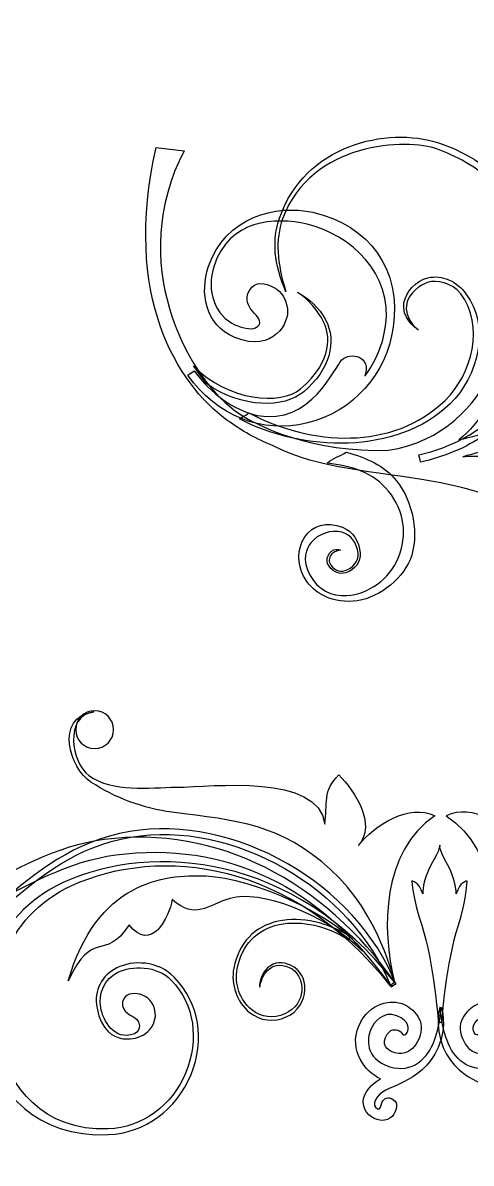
# Model space of a CAD drawing. Header units: millimetres. Extents: x -106 to 106, y -106 to 106.
# Drawn here: x -21.1 to -0.9, y -31.2 to 20.4 of the extents above; entities that cross this region are included whole.
import ezdxf

# ---------------------------------------------------------------- set-up
doc = ezdxf.new("R2010")
doc.units = ezdxf.units.MM
doc.header["$MEASUREMENT"] = 0
doc.layers.add('layer 1', color=7, linetype='Continuous')

msp = doc.modelspace()

# ---------------------------------------------------------------- linework, layer by layer
at = {"layer": 'layer 1', "color": 7}
msp.add_open_spline([(105.6569, -105.6569), (105.6569, -105.6569), (-106.0097, -105.6569), (-106.0097, -105.6569), (-106.0097, -105.6569), (-106.0097, -105.6569), (-106.0097, 106.0097), (-106.0097, 106.0097), (-106.0097, 106.0097), (-106.0097, 106.0097), (105.6569, 106.0097), (105.6569, 106.0097), (105.6569, 106.0097), (105.6569, 106.0097), (105.6569, -105.6569), (105.6569, -105.6569)], degree=3, knots=[0, 0, 0, 0, 0.2, 0.2, 0.2, 0.2, 0.4, 0.4, 0.4, 0.4, 0.6, 0.6, 0.6, 0.6, 1, 1, 1, 1], dxfattribs=at)
at = {"layer": 'layer 1', "color": 250}
for points, knots in [([(2.6926, 8.3571), (2.1872, 12.3463), (-0.2168, 14.2385), (-2.3464, 14.926), (-2.3464, 14.926), (-4.6979, 15.6872), (-8.4067, 14.8311), (-9.5351, 11.5226), (-9.5351, 11.5226), (-9.8758, 10.5263), (-9.7971, 9.485), (-9.2452, 8.185), (-9.2452, 8.185), (-9.6495, 9.4948), (-9.7346, 10.5602), (-9.3961, 11.4849), (-9.3961, 11.4849), (-8.1195, 14.9892), (-3.7605, 15.1549), (-2.3931, 14.6371), (-2.3931, 14.6371), (-0.9124, 14.0763), (1.7618, 12.7874), (2.2544, 8.2704), (2.2544, 8.2704), (2.4553, 6.4227), (2.0164, 3.8376), (-0.4881, 2.0333), (-0.4881, 2.0333), (-1.3151, 1.4372), (-2.2677, 1.0423), (-3.2421, 0.8209), (-3.2421, 0.8209), (-3.2134, 0.7145), (-3.186, 0.606), (-3.1584, 0.4974), (-3.1584, 0.4974), (-2.1404, 0.7145), (-1.1367, 1.1165), (-0.2423, 1.7444), (-0.2423, 1.7444), (2.7523, 3.849), (2.89, 6.8088), (2.6926, 8.3571)], [0, 0, 0, 0, 0.0833333, 0.0833333, 0.0833333, 0.0833333, 0.1666667, 0.1666667, 0.1666667, 0.1666667, 0.25, 0.25, 0.25, 0.25, 0.3333333, 0.3333333, 0.3333333, 0.3333333, 0.4166667, 0.4166667, 0.4166667, 0.4166667, 0.5, 0.5, 0.5, 0.5, 0.5833333, 0.5833333, 0.5833333, 0.5833333, 0.6666667, 0.6666667, 0.6666667, 0.6666667, 0.75, 0.75, 0.75, 0.75, 0.8333333, 0.8333333, 0.8333333, 0.8333333, 1, 1, 1, 1]), ([(2.3568, -2.2186), (3.8378, -3.1846), (5.1066, -4.0796), (7.0379, -4.0421), (7.0379, -4.0421), (4.9178, -3.4575), (3.7906, -1.7383), (1.8854, -1.1871), (1.8854, -1.1871), (2.9638, -1.3594), (3.9577, -1.41), (4.9943, -0.8157), (4.9943, -0.8157), (3.0185, -1.1337), (2.2882, -0.063), (0.6294, 0.5736), (0.6294, 0.5736), (0.1047, 0.7753), (-0.5679, 0.8003), (-1.2588, 0.7369), (-1.2588, 0.7369), (-0.1822, 1.0058), (0.8171, 1.3852), (1.6764, 1.8501), (1.6764, 1.8501), (2.1204, 2.0908), (3.5787, 3.0027), (5.4394, 4.1088), (5.4394, 4.1088), (5.3116, 4.2653), (5.1841, 4.4269), (5.0722, 4.6035), (5.0722, 4.6035), (3.9659, 3.9318), (2.8318, 3.2477), (1.7039, 2.6392), (1.7039, 2.6392), (0.7906, 2.1451), (-0.2823, 1.7573), (-1.4348, 1.4996), (-1.4348, 1.4996), (-0.4564, 2.3152), (0.3093, 3.4187), (0.0203, 4.5507), (0.0203, 4.5507), (-0.6232, 3.1231), (-2.1556, 1.3799), (-4.6283, 1.0302), (-4.6283, 1.0302), (-7.9455, 0.9207), (-10.5462, 2.0577), (-11.597, 2.8525), (-11.597, 2.8525), (-13.7604, 4.4867), (-16.4518, 9.552), (-13.8455, 14.5646), (-13.8455, 14.5646), (-13.8455, 14.5646), (-15.1074, 14.7241), (-15.1074, 14.7241), (-15.1074, 14.7241), (-16.622, 7.9881), (-14.1776, 4.0567), (-11.9091, 2.3931), (-11.9091, 2.3931), (-11.2609, 1.9168), (-10.5599, 1.532), (-9.828, 1.2255), (-9.828, 1.2255), (-7.6567, 0.1474), (-5.3319, 0.1067), (-2.5925, -0.3841), (-2.5925, -0.3841), (-0.732, -0.7179), (0.8254, -1.2195), (2.3568, -2.2186)], [0, 0, 0, 0, 0.05, 0.05, 0.05, 0.05, 0.1, 0.1, 0.1, 0.1, 0.15, 0.15, 0.15, 0.15, 0.2, 0.2, 0.2, 0.2, 0.25, 0.25, 0.25, 0.25, 0.3, 0.3, 0.3, 0.3, 0.35, 0.35, 0.35, 0.35, 0.4, 0.4, 0.4, 0.4, 0.45, 0.45, 0.45, 0.45, 0.5, 0.5, 0.5, 0.5, 0.55, 0.55, 0.55, 0.55, 0.6, 0.6, 0.6, 0.6, 0.65, 0.65, 0.65, 0.65, 0.7, 0.7, 0.7, 0.7, 0.75, 0.75, 0.75, 0.75, 0.8, 0.8, 0.8, 0.8, 0.85, 0.85, 0.85, 0.85, 0.9, 0.9, 0.9, 0.9, 1, 1, 1, 1]), ([(-8.2752, 2.2647), (-6.2257, 2.764), (-4.7032, 4.4612), (-4.3974, 6.5906), (-4.3974, 6.5906), (-4.0285, 9.1653), (-5.458, 11.2108), (-8.0344, 11.7875), (-8.0344, 11.7875), (-9.6593, 12.1524), (-11.9923, 11.6027), (-12.7556, 9.3081), (-12.7556, 9.3081), (-13.1256, 8.197), (-12.9249, 6.6865), (-11.5531, 6.1289), (-11.5531, 6.1289), (-9.7806, 5.4062), (-9.0855, 6.8371), (-9.177, 7.4279), (-9.177, 7.4279), (-9.2399, 7.836), (-9.4213, 8.1981), (-9.7873, 8.3901), (-9.7873, 8.3901), (-10.1871, 8.6006), (-10.6174, 8.7124), (-10.8968, 8.2554), (-10.8968, 8.2554), (-11.1337, 7.8675), (-10.9567, 7.5204), (-10.6599, 7.2159), (-10.6599, 7.2159), (-10.477, 7.0269), (-10.2605, 6.7382), (-10.6151, 6.563), (-10.6151, 6.563), (-10.8358, 6.4554), (-11.2906, 6.5916), (-11.5173, 6.6888), (-11.5173, 6.6888), (-12.4531, 7.092), (-12.8572, 8.2411), (-12.4908, 9.3698), (-12.4908, 9.3698), (-11.8184, 11.4458), (-9.7632, 11.5956), (-8.2863, 11.2461), (-8.2863, 11.2461), (-6.3165, 10.7815), (-4.4062, 9.0083), (-4.7451, 6.6411), (-4.7451, 6.6411), (-4.867, 5.7968), (-5.1934, 5.0277), (-5.6739, 4.385), (-5.6739, 4.385), (-5.3691, 5.2969), (-6.3322, 5.4954), (-6.723, 5.1125), (-6.723, 5.1125), (-7.0409, 4.801), (-8.0882, 2.1419), (-10.5481, 2.6062), (-10.5481, 2.6062), (-11.6408, 2.8806), (-12.635, 3.5699), (-13.3872, 4.6235), (-13.3872, 4.6235), (-13.3872, 4.6235), (-13.673, 4.4193), (-13.673, 4.4193), (-13.673, 4.4193), (-12.3523, 2.5697), (-10.3347, 1.764), (-8.2752, 2.2647)], [0, 0, 0, 0, 0.05, 0.05, 0.05, 0.05, 0.1, 0.1, 0.1, 0.1, 0.15, 0.15, 0.15, 0.15, 0.2, 0.2, 0.2, 0.2, 0.25, 0.25, 0.25, 0.25, 0.3, 0.3, 0.3, 0.3, 0.35, 0.35, 0.35, 0.35, 0.4, 0.4, 0.4, 0.4, 0.45, 0.45, 0.45, 0.45, 0.5, 0.5, 0.5, 0.5, 0.55, 0.55, 0.55, 0.55, 0.6, 0.6, 0.6, 0.6, 0.65, 0.65, 0.65, 0.65, 0.7, 0.7, 0.7, 0.7, 0.75, 0.75, 0.75, 0.75, 0.8, 0.8, 0.8, 0.8, 0.85, 0.85, 0.85, 0.85, 0.9, 0.9, 0.9, 0.9, 1, 1, 1, 1]), ([(-1.8295, 3.1265), (-0.5761, 4.3399), (0.0113, 6.63), (-1.1131, 8.1082), (-1.1131, 8.1082), (-1.5418, 8.6721), (-2.1931, 8.9782), (-2.8294, 8.8264), (-2.8294, 8.8264), (-3.3984, 8.6918), (-3.8207, 8.1869), (-3.9115, 7.6959), (-3.9115, 7.6959), (-4.0307, 7.052), (-3.4284, 6.5754), (-3.2771, 6.4723), (-3.2771, 6.4723), (-3.2771, 6.4723), (-3.9318, 6.979), (-3.7902, 7.6741), (-3.7902, 7.6741), (-3.7007, 8.1154), (-3.1584, 8.5238), (-2.8249, 8.6273), (-2.8249, 8.6273), (-2.469, 8.7372), (-1.7456, 8.628), (-1.3465, 8.1018), (-1.3465, 8.1018), (-0.262, 6.6764), (-0.8337, 4.4589), (-2.0517, 3.2842), (-2.0517, 3.2842), (-4.4235, 0.9908), (-8.1224, 1.2369), (-10.9164, 2.7192), (-10.9164, 2.7192), (-10.9619, 2.6573), (-11.3019, 2.5049), (-11.3467, 2.4461), (-11.3467, 2.4461), (-8.4986, 0.9572), (-4.2398, 0.7956), (-1.8295, 3.1265)], [0, 0, 0, 0, 0.0833333, 0.0833333, 0.0833333, 0.0833333, 0.1666667, 0.1666667, 0.1666667, 0.1666667, 0.25, 0.25, 0.25, 0.25, 0.3333333, 0.3333333, 0.3333333, 0.3333333, 0.4166667, 0.4166667, 0.4166667, 0.4166667, 0.5, 0.5, 0.5, 0.5, 0.5833333, 0.5833333, 0.5833333, 0.5833333, 0.6666667, 0.6666667, 0.6666667, 0.6666667, 0.75, 0.75, 0.75, 0.75, 0.8333333, 0.8333333, 0.8333333, 0.8333333, 1, 1, 1, 1]), ([(-8.4409, 3.6776), (-7.2775, 4.6717), (-6.9143, 5.9092), (-7.4677, 6.9523), (-7.4677, 6.9523), (-7.7373, 7.4606), (-8.2015, 7.8963), (-8.7181, 8.164), (-8.7181, 8.164), (-8.1511, 7.7945), (-7.8176, 7.3435), (-7.5604, 6.8593), (-7.5604, 6.8593), (-7.2565, 6.2893), (-7.0777, 5.0915), (-8.5844, 3.8042), (-8.5844, 3.8042), (-9.4529, 3.0606), (-11.8688, 3.2333), (-13.4196, 4.8448), (-13.4196, 4.8448), (-13.3967, 4.789), (-12.867, 4.1058), (-12.855, 4.0455), (-12.855, 4.0455), (-11.2146, 2.9116), (-9.3287, 2.9183), (-8.4409, 3.6776)], [0, 0, 0, 0, 0.125, 0.125, 0.125, 0.125, 0.25, 0.25, 0.25, 0.25, 0.375, 0.375, 0.375, 0.375, 0.5, 0.5, 0.5, 0.5, 0.625, 0.625, 0.625, 0.625, 0.75, 0.75, 0.75, 0.75, 1, 1, 1, 1]), ([(-7.3778, 0.4402), (-6.2953, 0.3183), (-5.2913, 0.0337), (-4.6098, -0.8209), (-4.6098, -0.8209), (-3.8945, -1.717), (-3.7413, -2.7922), (-4.1768, -3.8491), (-4.1768, -3.8491), (-4.5568, -4.7752), (-5.5297, -5.4869), (-6.49, -5.5435), (-6.49, -5.5435), (-7.2086, -5.5855), (-7.7979, -5.2647), (-8.1481, -4.6374), (-8.1481, -4.6374), (-8.5584, -3.9012), (-8.3081, -3.3944), (-8.1202, -3.1591), (-8.1202, -3.1591), (-7.7931, -2.7443), (-7.2009, -2.5445), (-6.7144, -2.6795), (-6.7144, -2.6795), (-6.3017, -2.7977), (-6.0428, -3.135), (-5.9848, -3.6287), (-5.9848, -3.6287), (-5.9501, -3.987), (-6.2543, -4.3236), (-6.562, -4.4124), (-6.562, -4.4124), (-6.8555, -4.4989), (-7.1161, -4.3656), (-7.2768, -4.0486), (-7.2768, -4.0486), (-7.293, -3.9711), (-7.2886, -3.8936), (-7.2686, -3.8243), (-7.2686, -3.8243), (-7.2445, -3.7424), (-7.1944, -3.6693), (-7.1251, -3.6166), (-7.1251, -3.6166), (-7.0288, -3.5418), (-6.783, -3.4795), (-6.783, -3.4795), (-6.783, -3.4795), (-6.8996, -3.4185), (-7.0571, -3.4419), (-7.1835, -3.5367), (-7.1835, -3.5367), (-7.3461, -3.661), (-7.4176, -3.8619), (-7.3721, -4.0758), (-7.3721, -4.0758), (-7.3721, -4.0758), (-7.3695, -4.0827), (-7.3695, -4.0827), (-7.3695, -4.0827), (-7.3695, -4.0827), (-7.3702, -4.0879), (-7.3702, -4.0879), (-7.3702, -4.0879), (-7.1847, -4.4493), (-6.8752, -4.6067), (-6.5337, -4.5072), (-6.5337, -4.5072), (-6.1398, -4.3942), (-5.8492, -3.9945), (-5.8873, -3.6173), (-5.8873, -3.6173), (-5.9486, -3.0799), (-6.2111, -2.6306), (-6.697, -2.4522), (-6.697, -2.4522), (-7.4188, -2.1848), (-8.0418, -2.3533), (-8.3908, -2.8811), (-8.3908, -2.8811), (-8.7607, -3.4419), (-8.7178, -4.1344), (-8.4463, -4.6615), (-8.4463, -4.6615), (-8.1037, -5.3385), (-7.2965, -5.8738), (-6.2027, -5.7963), (-6.2027, -5.7963), (-5.1931, -5.7257), (-4.0395, -4.8927), (-3.6397, -3.9184), (-3.6397, -3.9184), (-3.1901, -2.8246), (-3.5093, -1.2736), (-4.2469, -0.3493), (-4.2469, -0.3493), (-4.7943, 0.3379), (-5.5936, 0.6762), (-6.5262, 0.9496), (-6.5262, 0.9496), (-6.8383, 0.7134), (-7.0955, 0.7189), (-7.3778, 0.4402)], [0, 0, 0, 0, 0.037037, 0.037037, 0.037037, 0.037037, 0.0740741, 0.0740741, 0.0740741, 0.0740741, 0.1111111, 0.1111111, 0.1111111, 0.1111111, 0.1481481, 0.1481481, 0.1481481, 0.1481482, 0.1851852, 0.1851852, 0.1851852, 0.1851852, 0.2222222, 0.2222222, 0.2222222, 0.2222222, 0.2592593, 0.2592593, 0.2592593, 0.2592593, 0.2962963, 0.2962963, 0.2962963, 0.2962963, 0.3333333, 0.3333333, 0.3333333, 0.3333333, 0.3703704, 0.3703704, 0.3703704, 0.3703704, 0.4074074, 0.4074074, 0.4074074, 0.4074074, 0.4444444, 0.4444444, 0.4444444, 0.4444445, 0.4814815, 0.4814815, 0.4814815, 0.4814815, 0.5185185, 0.5185185, 0.5185185, 0.5185185, 0.5555556, 0.5555556, 0.5555556, 0.5555556, 0.5925926, 0.5925926, 0.5925926, 0.5925926, 0.6296296, 0.6296296, 0.6296296, 0.6296296, 0.6666667, 0.6666667, 0.6666667, 0.6666667, 0.7037037, 0.7037037, 0.7037037, 0.7037037, 0.7407407, 0.7407407, 0.7407407, 0.7407408, 0.7777778, 0.7777778, 0.7777778, 0.7777778, 0.8148148, 0.8148148, 0.8148148, 0.8148148, 0.8518519, 0.8518519, 0.8518519, 0.8518519, 0.8888889, 0.8888889, 0.8888889, 0.8888889, 0.9259259, 0.9259259, 0.9259259, 0.9259259, 1, 1, 1, 1]), ([(-4.3459, -23.0142), (-4.938, -20.592), (-4.9035, -17.0935), (-2.5161, -15.4915), (-2.5161, -15.4915), (-3.6629, -14.9293), (-5.2504, -15.9046), (-5.9744, -16.8444), (-5.9744, -16.8444), (-5.1328, -15.8557), (-6.14, -14.3856), (-6.8502, -13.6443), (-6.8502, -13.6443), (-7.6005, -14.3539), (-7.3573, -14.9493), (-7.4882, -15.8739), (-7.4882, -15.8739), (-7.7886, -13.5661), (-12.5499, -14.1872), (-14.1898, -14.2034), (-14.1898, -14.2034), (-15.415, -14.2154), (-17.0913, -14.4494), (-18.1437, -13.6773), (-18.1437, -13.6773), (-18.9523, -13.0837), (-19.2668, -10.9915), (-17.9268, -10.7941), (-17.9268, -10.7941), (-19.7426, -11.059), (-19.0005, -13.3518), (-18.0571, -13.9729), (-18.0571, -13.9729), (-16.9801, -14.6816), (-15.6496, -15.178), (-14.4023, -15.3327), (-14.4023, -15.3327), (-11.3808, -15.7079), (-9.4907, -15.8739), (-7.2245, -17.9248), (-7.2245, -17.9248), (-4.9984, -19.9388), (-4.3459, -23.0142), (-4.3459, -23.0142)], [0, 0, 0, 0, 0.0833333, 0.0833333, 0.0833333, 0.0833333, 0.1666667, 0.1666667, 0.1666667, 0.1666667, 0.25, 0.25, 0.25, 0.25, 0.3333333, 0.3333333, 0.3333333, 0.3333333, 0.4166667, 0.4166667, 0.4166667, 0.4166667, 0.5, 0.5, 0.5, 0.5, 0.5833333, 0.5833333, 0.5833333, 0.5833333, 0.6666667, 0.6666667, 0.6666667, 0.6666667, 0.75, 0.75, 0.75, 0.75, 0.8333333, 0.8333333, 0.8333333, 0.8333333, 1, 1, 1, 1]), ([(-17.033, -11.6013), (-17.033, -12.073), (-17.4156, -12.456), (-17.8879, -12.456), (-17.8879, -12.456), (-18.3596, -12.456), (-18.7423, -12.073), (-18.7423, -11.6013), (-18.7423, -11.6013), (-18.7423, -11.129), (-18.3596, -10.7466), (-17.8879, -10.7466), (-17.8879, -10.7466), (-17.4156, -10.7466), (-17.033, -11.129), (-17.033, -11.6013)], [0, 0, 0, 0, 0.2, 0.2, 0.2, 0.2, 0.4, 0.4, 0.4, 0.4, 0.6, 0.6, 0.6, 0.6, 1, 1, 1, 1]), ([(-0.1729, -23.0142), (0.4189, -20.592), (0.3844, -17.0935), (-2.0029, -15.4915), (-2.0029, -15.4915), (-0.8559, -14.9293), (0.7313, -15.9046), (1.4555, -16.8444), (1.4555, -16.8444), (0.6135, -15.8557), (1.6212, -14.3856), (2.3312, -13.6443), (2.3312, -13.6443), (3.0813, -14.3539), (2.8384, -14.9493), (2.9693, -15.8739), (2.9693, -15.8739), (3.27, -13.5661), (8.0311, -14.1872), (9.671, -14.2034), (9.671, -14.2034), (10.8961, -14.2154), (12.5721, -14.4494), (13.625, -13.6773), (13.625, -13.6773), (14.4332, -13.0837), (14.7481, -10.9915), (13.4079, -10.7941), (13.4079, -10.7941), (15.2235, -11.059), (14.4814, -13.3518), (13.5381, -13.9729), (13.5381, -13.9729), (12.4612, -14.6816), (11.1307, -15.178), (9.8836, -15.3327), (9.8836, -15.3327), (6.8619, -15.7079), (4.9716, -15.8739), (2.7057, -17.9248), (2.7057, -17.9248), (0.4795, -19.9388), (-0.1729, -23.0142), (-0.1729, -23.0142)], [0, 0, 0, 0, 0.0833333, 0.0833333, 0.0833333, 0.0833333, 0.1666667, 0.1666667, 0.1666667, 0.1666667, 0.25, 0.25, 0.25, 0.25, 0.3333333, 0.3333333, 0.3333333, 0.3333333, 0.4166667, 0.4166667, 0.4166667, 0.4166667, 0.5, 0.5, 0.5, 0.5, 0.5833333, 0.5833333, 0.5833333, 0.5833333, 0.6666667, 0.6666667, 0.6666667, 0.6666667, 0.75, 0.75, 0.75, 0.75, 0.8333333, 0.8333333, 0.8333333, 0.8333333, 1, 1, 1, 1]), ([(-36.1075, -15.7037), (-36.6384, -16.4258), (-36.5056, -18.3124), (-36.1876, -19.0875), (-36.1876, -19.0875), (-35.251, -21.3764), (-32.4813, -22.1974), (-29.9757, -21.9514), (-29.9757, -21.9514), (-27.4043, -21.6982), (-25.6232, -20.2203), (-23.4483, -19.0024), (-23.4483, -19.0024), (-21.5621, -17.9461), (-19.611, -16.8533), (-17.4494, -16.5688), (-17.4494, -16.5688), (-12.3772, -15.9029), (-7.5123, -18.4426), (-4.287, -23.079), (-4.287, -23.079), (-4.287, -23.079), (-4.4975, -23.2237), (-4.4975, -23.2237), (-4.4975, -23.2237), (-7.6639, -18.6724), (-11.9656, -16.6122), (-16.9366, -17.2654), (-16.9366, -17.2654), (-19.0501, -17.5444), (-20.9794, -18.6245), (-22.8445, -19.6687), (-22.8445, -19.6687), (-25.0472, -20.9017), (-27.9069, -22.3803), (-30.5557, -22.4096), (-30.5557, -22.4096), (-33.7238, -22.4458), (-36.0708, -20.9868), (-36.7846, -18.4901), (-36.7846, -18.4901), (-37.1543, -17.1968), (-37.0123, -16.1137), (-36.7295, -15.2803), (-36.7295, -15.2803), (-36.55, -15.189), (-35.9492, -15.4715), (-36.1075, -15.7037)], [0, 0, 0, 0, 0.0769231, 0.0769231, 0.0769231, 0.0769231, 0.1538462, 0.1538462, 0.1538462, 0.1538462, 0.2307692, 0.2307692, 0.2307692, 0.2307692, 0.3076923, 0.3076923, 0.3076923, 0.3076923, 0.3846154, 0.3846154, 0.3846154, 0.3846154, 0.4615385, 0.4615385, 0.4615385, 0.4615385, 0.5384615, 0.5384615, 0.5384615, 0.5384615, 0.6153846, 0.6153846, 0.6153846, 0.6153846, 0.6923077, 0.6923077, 0.6923077, 0.6923077, 0.7692308, 0.7692308, 0.7692308, 0.7692308, 0.8461538, 0.8461538, 0.8461538, 0.8461539, 1, 1, 1, 1]), ([(-28.2258, -15.8346), (-27.5667, -16.3814), (-27.4184, -17.2172), (-27.8301, -18.0712), (-27.8301, -18.0712), (-28.0418, -18.5108), (-28.5958, -18.8887), (-29.1179, -18.9487), (-29.1179, -18.9487), (-29.4988, -18.9931), (-29.83, -18.8663), (-30.0505, -18.5935), (-30.0505, -18.5935), (-30.3881, -18.1742), (-30.2634, -17.6695), (-29.9738, -17.4066), (-29.9738, -17.4066), (-29.7111, -17.1665), (-29.1792, -17.1283), (-28.8976, -17.4607), (-28.8976, -17.4607), (-29.4035, -17.2344), (-29.7222, -17.3515), (-29.9354, -17.5327), (-29.9354, -17.5327), (-30.1494, -17.7143), (-30.2086, -18.209), (-29.9573, -18.5022), (-29.9573, -18.5022), (-29.6905, -18.8105), (-29.3534, -18.7988), (-29.1472, -18.7785), (-29.1472, -18.7785), (-28.5934, -18.7258), (-28.1295, -18.2889), (-27.9555, -17.9272), (-27.9555, -17.9272), (-27.5986, -17.1858), (-27.7214, -16.4654), (-28.285, -15.9986), (-28.285, -15.9986), (-28.8729, -15.5101), (-30.0336, -15.3885), (-30.914, -16.0375), (-30.914, -16.0375), (-32.5849, -17.2692), (-32.5616, -19.1485), (-32.0337, -20.3839), (-32.0337, -20.3839), (-31.4957, -21.6393), (-30.1106, -22.9739), (-27.9709, -22.5998), (-27.9709, -22.5998), (-25.3779, -22.1471), (-23.7186, -20.7487), (-22.1137, -19.3958), (-22.1137, -19.3958), (-20.5129, -18.0464), (-18.8579, -16.6511), (-16.2941, -16.2098), (-16.2941, -16.2098), (-11.5856, -15.3975), (-6.0816, -18.5549), (-4.2733, -23.1038), (-4.2733, -23.1038), (-4.2733, -23.1038), (-4.511, -23.1992), (-4.511, -23.1992), (-4.511, -23.1992), (-6.2771, -18.754), (-11.6537, -15.6686), (-16.2512, -16.4613), (-16.2512, -16.4613), (-18.7459, -16.8916), (-20.3016, -18.2028), (-21.9493, -19.5915), (-21.9493, -19.5915), (-23.5792, -20.9661), (-25.4478, -22.5436), (-28.1092, -23.0077), (-28.1092, -23.0077), (-30.396, -23.4066), (-31.8767, -21.9814), (-32.4508, -20.6395), (-32.4508, -20.6395), (-33.0598, -19.2143), (-32.9084, -17.1841), (-31.2315, -15.949), (-31.2315, -15.949), (-30.246, -15.2228), (-28.8907, -15.2831), (-28.2258, -15.8346)], [0, 0, 0, 0, 0.0416667, 0.0416667, 0.0416667, 0.0416667, 0.0833333, 0.0833333, 0.0833333, 0.0833333, 0.125, 0.125, 0.125, 0.125, 0.1666667, 0.1666667, 0.1666667, 0.1666667, 0.2083333, 0.2083333, 0.2083333, 0.2083333, 0.25, 0.25, 0.25, 0.25, 0.2916667, 0.2916667, 0.2916667, 0.2916667, 0.3333333, 0.3333333, 0.3333333, 0.3333333, 0.375, 0.375, 0.375, 0.375, 0.4166667, 0.4166667, 0.4166667, 0.4166667, 0.4583333, 0.4583333, 0.4583333, 0.4583333, 0.5, 0.5, 0.5, 0.5, 0.5416667, 0.5416667, 0.5416667, 0.5416667, 0.5833333, 0.5833333, 0.5833333, 0.5833333, 0.625, 0.625, 0.625, 0.625, 0.6666667, 0.6666667, 0.6666667, 0.6666667, 0.7083333, 0.7083333, 0.7083333, 0.7083333, 0.75, 0.75, 0.75, 0.75, 0.7916667, 0.7916667, 0.7916667, 0.7916667, 0.8333333, 0.8333333, 0.8333333, 0.8333333, 0.875, 0.875, 0.875, 0.875, 0.9166667, 0.9166667, 0.9166667, 0.9166667, 1, 1, 1, 1]), ([(-19.3104, -18.5153), (-15.2419, -16.6518), (-8.8425, -17.253), (-4.3459, -23.0142), (-4.3459, -23.0142), (-4.3459, -23.0142), (-4.5471, -23.1706), (-4.5471, -23.1706), (-4.5471, -23.1706), (-8.9575, -17.5193), (-14.9448, -16.8282), (-18.922, -18.65), (-18.922, -18.65), (-22.02, -20.069), (-22.8113, -23.3122), (-22.2365, -25.7266), (-22.2365, -25.7266), (-21.7664, -27.6992), (-20.2161, -29.7666), (-17.2766, -29.6536), (-17.2766, -29.6536), (-15.7466, -29.5947), (-14.3691, -28.5915), (-13.769, -27.0973), (-13.769, -27.0973), (-13.1786, -25.629), (-13.3518, -24.0357), (-14.4248, -22.9243), (-14.4248, -22.9243), (-15.0688, -22.257), (-16.2238, -22.2542), (-16.8416, -22.5722), (-16.8416, -22.5722), (-17.4259, -22.873), (-17.7367, -23.5038), (-17.6125, -24.1783), (-17.6125, -24.1783), (-17.5069, -24.7457), (-17.0051, -25.7045), (-16.0942, -25.3459), (-16.0942, -25.3459), (-15.7664, -25.216), (-15.8228, -24.7537), (-16.0767, -24.6251), (-16.0767, -24.6251), (-16.2828, -24.5201), (-16.8533, -24.2193), (-16.5493, -23.7397), (-16.5493, -23.7397), (-16.273, -23.3029), (-15.0878, -23.5475), (-15.143, -24.5621), (-15.143, -24.5621), (-15.2955, -25.5601), (-16.2532, -25.6394), (-16.6856, -25.5601), (-16.6856, -25.5601), (-17.037, -25.4971), (-17.5901, -25.2129), (-17.7794, -24.1869), (-17.7794, -24.1869), (-17.9313, -23.3632), (-17.5625, -22.7235), (-16.8811, -22.3727), (-16.8811, -22.3727), (-16.1793, -22.0113), (-15.0194, -22.04), (-14.2885, -22.7968), (-14.2885, -22.7968), (-13.1431, -23.9837), (-12.9023, -25.6273), (-13.5314, -27.1914), (-13.5314, -27.1914), (-14.1696, -28.7799), (-15.6362, -29.8358), (-17.2662, -29.9096), (-17.2662, -29.9096), (-20.5513, -30.0588), (-22.2737, -27.9548), (-22.7669, -25.8826), (-22.7669, -25.8826), (-23.3662, -23.3711), (-22.5395, -19.9939), (-19.3104, -18.5153)], [0, 0, 0, 0, 0.0454545, 0.0454545, 0.0454545, 0.0454546, 0.0909091, 0.0909091, 0.0909091, 0.0909091, 0.1363636, 0.1363636, 0.1363636, 0.1363636, 0.1818182, 0.1818182, 0.1818182, 0.1818182, 0.2272727, 0.2272727, 0.2272727, 0.2272727, 0.2727273, 0.2727273, 0.2727273, 0.2727273, 0.3181818, 0.3181818, 0.3181818, 0.3181818, 0.3636364, 0.3636364, 0.3636364, 0.3636364, 0.4090909, 0.4090909, 0.4090909, 0.4090909, 0.4545455, 0.4545455, 0.4545455, 0.4545455, 0.5, 0.5, 0.5, 0.5, 0.5454545, 0.5454545, 0.5454545, 0.5454546, 0.5909091, 0.5909091, 0.5909091, 0.5909091, 0.6363636, 0.6363636, 0.6363636, 0.6363636, 0.6818182, 0.6818182, 0.6818182, 0.6818182, 0.7272727, 0.7272727, 0.7272727, 0.7272727, 0.7727273, 0.7727273, 0.7727273, 0.7727273, 0.8181818, 0.8181818, 0.8181818, 0.8181818, 0.8636364, 0.8636364, 0.8636364, 0.8636364, 0.9090909, 0.9090909, 0.9090909, 0.9090909, 1, 1, 1, 1]), ([(-2.3654, -24.8198), (-2.3654, -24.8198), (-2.5648, -22.0999), (-3.1112, -20.4456), (-3.1112, -20.4456), (-3.4898, -19.3007), (-3.5661, -18.4419), (-3.5661, -18.4419), (-3.5661, -18.4419), (-3.5661, -18.4419), (-3.2389, -18.4626), (-3.0649, -19.0251), (-3.0649, -19.0251), (-3.0649, -19.0251), (-3.0859, -18.4116), (-2.677, -17.6964), (-2.677, -17.6964), (-2.2679, -16.9801), (-2.2909, -16.8272), (-2.2909, -16.8272), (-2.2909, -16.8272), (-2.2909, -16.8272), (-2.3555, -16.9801), (-1.9454, -17.6964), (-1.9454, -17.6964), (-1.5373, -18.4116), (-1.5576, -19.0251), (-1.5576, -19.0251), (-1.5576, -19.0251), (-1.3839, -18.4626), (-1.0571, -18.4419), (-1.0571, -18.4419), (-1.0571, -18.4419), (-1.0571, -18.4419), (-1.0776, -19.3007), (-1.4553, -20.4456), (-1.4553, -20.4456), (-2.0022, -22.0999), (-2.2012, -24.8198), (-2.2012, -24.8198), (-2.2012, -24.8198), (-2.2012, -24.8198), (-2.3654, -24.8198), (-2.3654, -24.8198)], [0, 0, 0, 0, 0.0833333, 0.0833333, 0.0833333, 0.0833333, 0.1666667, 0.1666667, 0.1666667, 0.1666667, 0.25, 0.25, 0.25, 0.25, 0.3333333, 0.3333333, 0.3333333, 0.3333333, 0.4166667, 0.4166667, 0.4166667, 0.4166667, 0.5, 0.5, 0.5, 0.5, 0.5833333, 0.5833333, 0.5833333, 0.5833333, 0.6666667, 0.6666667, 0.6666667, 0.6666667, 0.75, 0.75, 0.75, 0.75, 0.8333333, 0.8333333, 0.8333333, 0.8333333, 1, 1, 1, 1]), ([(-5.7888, -21.6203), (-6.8844, -20.0122), (-10.738, -18.3099), (-12.8672, -18.2128), (-12.8672, -18.2128), (-14.7701, -18.1256), (-17.8187, -18.5053), (-19.0771, -22.9632), (-19.0771, -22.9632), (-17.9908, -20.5548), (-17.4365, -22.144), (-16.3335, -20.4318), (-16.3335, -20.4318), (-15.3496, -21.6882), (-14.5177, -20.1241), (-14.3827, -19.2845), (-14.3827, -19.2845), (-13.2918, -20.2134), (-12.8371, -19.5454), (-11.7615, -19.2274), (-11.7615, -19.2274), (-10.4506, -18.8384), (-7.5203, -19.8861), (-5.7888, -21.6203)], [0, 0, 0, 0, 0.1428571, 0.1428571, 0.1428571, 0.1428572, 0.2857143, 0.2857143, 0.2857143, 0.2857143, 0.4285714, 0.4285714, 0.4285714, 0.4285714, 0.5714286, 0.5714286, 0.5714286, 0.5714286, 0.7142857, 0.7142857, 0.7142857, 0.7142857, 1, 1, 1, 1]), ([(-11.5996, -22.3789), (-11.3743, -21.2407), (-10.6613, -20.4897), (-9.5914, -20.2633), (-9.5914, -20.2633), (-8.5484, -20.0411), (-7.3149, -20.325), (-6.3372, -20.9644), (-6.3372, -20.9644), (-6.3603, -21.0161), (-6.3815, -21.0674), (-6.3999, -21.1198), (-6.3999, -21.1198), (-7.3389, -20.4797), (-8.5347, -20.1975), (-9.558, -20.4152), (-9.558, -20.4152), (-10.563, -20.6292), (-11.2332, -21.3379), (-11.447, -22.4096), (-11.447, -22.4096), (-11.5837, -23.0948), (-11.3188, -23.8407), (-10.789, -24.2641), (-10.789, -24.2641), (-10.3499, -24.6152), (-9.818, -24.6782), (-9.2924, -24.4439), (-9.2924, -24.4439), (-8.8137, -24.2314), (-8.5581, -23.8455), (-8.5312, -23.3877), (-8.5312, -23.3877), (-8.5043, -22.914), (-8.7481, -22.4968), (-9.0938, -22.3524), (-9.0938, -22.3524), (-9.9874, -21.9793), (-10.3556, -22.7707), (-10.4301, -23.2481), (-10.4301, -23.2481), (-10.4624, -22.9991), (-10.3204, -22.5891), (-10.0727, -22.3748), (-10.0727, -22.3748), (-9.728, -22.0754), (-9.3964, -22.0927), (-9.0321, -22.2542), (-9.0321, -22.2542), (-8.5943, -22.4503), (-8.3621, -22.8675), (-8.3848, -23.3457), (-8.3848, -23.3457), (-8.4105, -23.869), (-8.6916, -24.3482), (-9.2285, -24.5876), (-9.2285, -24.5876), (-9.8023, -24.8439), (-10.406, -24.7702), (-10.8868, -24.3867), (-10.8868, -24.3867), (-11.4609, -23.9268), (-11.7476, -23.12), (-11.5996, -22.3789)], [0, 0, 0, 0, 0.0588235, 0.0588235, 0.0588235, 0.0588235, 0.1176471, 0.1176471, 0.1176471, 0.1176471, 0.1764706, 0.1764706, 0.1764706, 0.1764706, 0.2352941, 0.2352941, 0.2352941, 0.2352941, 0.2941176, 0.2941176, 0.2941176, 0.2941177, 0.3529412, 0.3529412, 0.3529412, 0.3529412, 0.4117647, 0.4117647, 0.4117647, 0.4117647, 0.4705882, 0.4705882, 0.4705882, 0.4705882, 0.5294118, 0.5294118, 0.5294118, 0.5294118, 0.5882353, 0.5882353, 0.5882353, 0.5882353, 0.6470588, 0.6470588, 0.6470588, 0.6470588, 0.7058824, 0.7058824, 0.7058824, 0.7058824, 0.7647059, 0.7647059, 0.7647059, 0.7647059, 0.8235294, 0.8235294, 0.8235294, 0.8235294, 0.8823529, 0.8823529, 0.8823529, 0.882353, 1, 1, 1, 1])]:
    msp.add_open_spline(points, degree=3, knots=knots, dxfattribs=at)
at = {"layer": 'layer 1'}
for points in [[(-3.7622, -25.288), (-3.8361, -25.4613), (-3.9685, -25.3827), (-3.9685, -25.3827), (-3.9685, -25.3827), (-3.9685, -25.3827), (-4.003, -25.268), (-4.1301, -25.2139), (-4.1301, -25.2139), (-4.2567, -25.1598), (-4.5547, -25.0661), (-4.747, -25.5164), (-4.747, -25.5164), (-4.9388, -25.967), (-4.4886, -26.1589), (-4.3227, -26.2133), (-4.3227, -26.2133), (-4.1775, -26.2606), (-3.5787, -26.3804), (-3.2311, -25.5639), (-3.2311, -25.5639), (-2.8826, -24.7475), (-3.4991, -24.2021), (-3.9634, -24.004), (-3.9634, -24.004), (-4.4278, -23.8059), (-5.4849, -23.9048), (-5.9527, -25.0024), (-5.9527, -25.0024), (-6.4208, -26.1007), (-5.6614, -27.0894), (-4.9716, -27.3836), (-4.9716, -27.3836), (-4.9716, -27.3836), (-5.4895, -27.662), (-5.6818, -28.1126), (-5.6818, -28.1126), (-5.8735, -28.5629), (-5.6473, -29.0087), (-5.2251, -29.1889), (-5.2251, -29.1889), (-4.8028, -29.3687), (-4.4553, -29.2175), (-4.3056, -28.8657), (-4.3056, -28.8657), (-4.1551, -28.5136), (-4.3022, -28.351), (-4.4998, -28.267), (-4.4998, -28.267), (-4.6968, -28.1829), (-4.8992, -28.3462), (-4.9194, -28.4709), (-4.9194, -28.4709), (-4.9388, -28.5949), (-4.9611, -28.8027), (-5.1156, -28.7362), (-5.1156, -28.7362), (-5.2703, -28.6707), (-5.2796, -28.5357), (-5.1948, -28.3365), (-5.1948, -28.3365), (-4.8827, -27.6045), (-3.12, -27.7237), (-2.3698, -25.9639), (-2.3698, -25.9639), (-1.932, -24.9362), (-2.2272, -24.1453), (-2.2272, -24.1453), (-2.2272, -24.1453), (-2.2272, -24.1453), (-2.2573, -24.9972), (-2.5995, -25.7996), (-2.5995, -25.7996), (-2.9412, -26.6019), (-3.6996, -27.2103), (-4.7416, -26.7666), (-4.7416, -26.7666), (-5.7836, -26.3222), (-5.5118, -25.3738), (-5.4096, -25.1343), (-5.4096, -25.1343), (-5.3078, -24.8949), (-4.8455, -24.2768), (-4.2402, -24.5349), (-4.2402, -24.5349), (-3.6349, -24.7933), (-3.6965, -25.1326), (-3.7622, -25.288)], [(-0.7441, -25.288), (-0.67, -25.4613), (-0.5377, -25.3827), (-0.5377, -25.3827), (-0.5377, -25.3827), (-0.5377, -25.3827), (-0.5033, -25.268), (-0.3762, -25.2139), (-0.3762, -25.2139), (-0.2497, -25.1598), (0.0482, -25.0661), (0.2408, -25.5164), (0.2408, -25.5164), (0.4323, -25.967), (-0.0179, -26.1589), (-0.1832, -26.2133), (-0.1832, -26.2133), (-0.329, -26.2606), (-0.9275, -26.3804), (-1.2751, -25.5639), (-1.2751, -25.5639), (-1.6236, -24.7475), (-1.007, -24.2021), (-0.5429, -24.004), (-0.5429, -24.004), (-0.0785, -23.8059), (0.9787, -23.9048), (1.4466, -25.0024), (1.4466, -25.0024), (1.9144, -26.1007), (1.1547, -27.0894), (0.4651, -27.3836), (0.4651, -27.3836), (0.4651, -27.3836), (0.9832, -27.662), (1.1751, -28.1126), (1.1751, -28.1126), (1.367, -28.5629), (1.141, -29.0087), (0.7189, -29.1889), (0.7189, -29.1889), (0.2962, -29.3687), (-0.0513, -29.2175), (-0.2008, -28.8657), (-0.2008, -28.8657), (-0.351, -28.5136), (-0.2039, -28.351), (-0.0065, -28.267), (-0.0065, -28.267), (0.1901, -28.1829), (0.3927, -28.3462), (0.413, -28.4709), (0.413, -28.4709), (0.4323, -28.5949), (0.4544, -28.8027), (0.6091, -28.7362), (0.6091, -28.7362), (0.7637, -28.6707), (0.7727, -28.5357), (0.6886, -28.3365), (0.6886, -28.3365), (0.3765, -27.6045), (-1.3863, -27.7237), (-2.1368, -25.9639), (-2.1368, -25.9639), (-2.5741, -24.9362), (-2.279, -24.1453), (-2.279, -24.1453), (-2.279, -24.1453), (-2.279, -24.1453), (-2.2489, -24.9972), (-1.9068, -25.7996), (-1.9068, -25.7996), (-1.565, -26.6019), (-0.8064, -27.2103), (0.2353, -26.7666), (0.2353, -26.7666), (1.277, -26.3222), (1.0052, -25.3738), (0.9032, -25.1343), (0.9032, -25.1343), (0.8016, -24.8949), (0.3389, -24.2768), (-0.2659, -24.5349), (-0.2659, -24.5349), (-0.8714, -24.7933), (-0.8097, -25.1326), (-0.7441, -25.288)]]:
    msp.add_open_spline(points, degree=3, knots=[0, 0, 0, 0, 0.0434783, 0.0434783, 0.0434783, 0.0434783, 0.0869565, 0.0869565, 0.0869565, 0.0869565, 0.1304348, 0.1304348, 0.1304348, 0.1304348, 0.173913, 0.173913, 0.173913, 0.1739131, 0.2173913, 0.2173913, 0.2173913, 0.2173913, 0.2608696, 0.2608696, 0.2608696, 0.2608696, 0.3043478, 0.3043478, 0.3043478, 0.3043478, 0.3478261, 0.3478261, 0.3478261, 0.3478261, 0.3913043, 0.3913043, 0.3913043, 0.3913044, 0.4347826, 0.4347826, 0.4347826, 0.4347826, 0.4782609, 0.4782609, 0.4782609, 0.4782609, 0.5217391, 0.5217391, 0.5217391, 0.5217391, 0.5652174, 0.5652174, 0.5652174, 0.5652174, 0.6086957, 0.6086957, 0.6086957, 0.6086957, 0.6521739, 0.6521739, 0.6521739, 0.6521739, 0.6956522, 0.6956522, 0.6956522, 0.6956522, 0.7391304, 0.7391304, 0.7391304, 0.7391304, 0.7826087, 0.7826087, 0.7826087, 0.7826087, 0.826087, 0.826087, 0.826087, 0.826087, 0.8695652, 0.8695652, 0.8695652, 0.8695652, 0.9130435, 0.9130435, 0.9130435, 0.9130435, 1, 1, 1, 1], dxfattribs=at)

doc.saveas('drawing.dxf')
